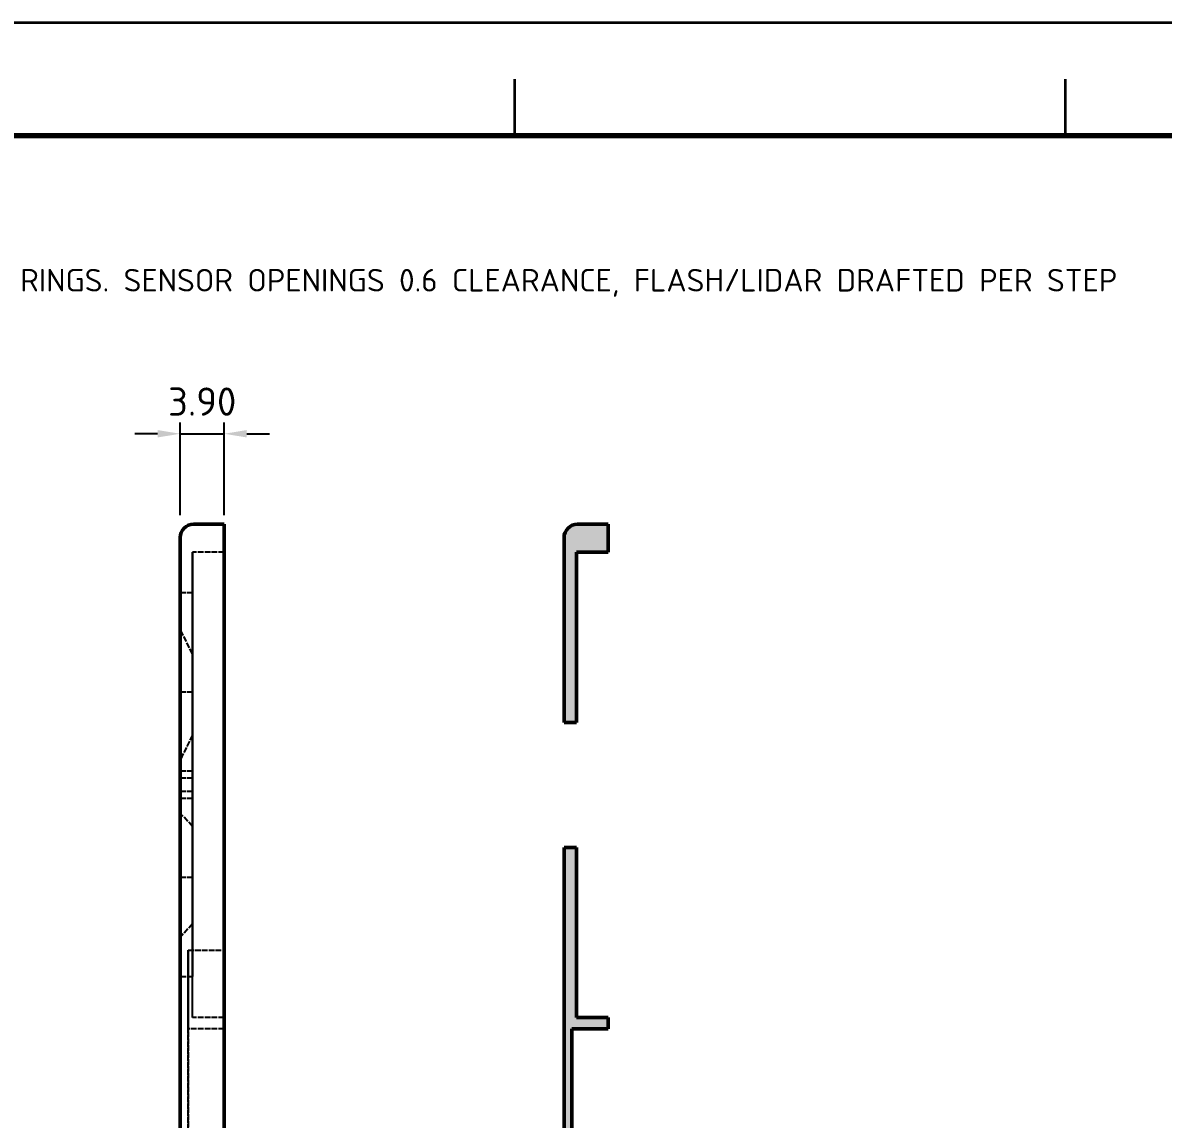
# Model space of a CAD drawing. Header units: millimetres. Extents: x 0 to 420, y 0 to 297.
# Drawn here: x 122.7 to 223.7, y 199.9 to 297 of the extents above; entities that cross this region are included whole.
import ezdxf
from ezdxf.enums import TextEntityAlignment as Align

# ---------------------------------------------------------------- set-up
doc = ezdxf.new("R2010")
doc.units = ezdxf.units.MM
doc.header["$LTSCALE"] = 0.4
doc.linetypes.add('DASHED', pattern=[1.524, 1.27, -0.254])
for name, color, linetype, lineweight in [('BORDER', 7, 'CONTINUOUS', 70), ('DIM', 4, 'CONTINUOUS', 18), ('HATCH', 8, 'CONTINUOUS', 13), ('HIDDEN', 8, 'DASHED', 25), ('OUTLINE', 7, 'CONTINUOUS', 50), ('SECTION', 7, 'CONTINUOUS', 50), ('TEXT', 7, 'CONTINUOUS', 25), ('TITLE', 7, 'CONTINUOUS', 35)]:
    doc.layers.add(name, color=color, linetype=linetype, lineweight=lineweight)
doc.styles.add('KHENSU', font='isocpeur.ttf')
doc.dimstyles.new('KHENSU', dxfattribs={"dimtxt": 2.5, "dimasz": 2, "dimexe": 1, "dimexo": 0.8, "dimgap": 0.6, "dimtad": 1, "dimdsep": 46, "dimtxsty": 'KHENSU', "dimcen": -1.5, "dimclrd": 4, "dimclre": 4, "dimclrt": 7, "dimazin": 3, "dimtfac": 1, "dimtmove": 2, "dimatfit": 3})

msp = doc.modelspace()

# ---------------------------------------------------------------- hatches: boundary and pattern name
at = {"layer": 'HATCH'}
h = msp.add_hatch(color=8, dxfattribs=at)
h.dxf.hatch_style = 1
h.paths.add_polyline_path([(174.5, 250.1), (174.332, 250.1), (174.165, 250.1), (173.997, 250.1), (173.829, 250.1), (173.662, 250.1), (173.494, 250.1), (173.326, 250.1), (173.159, 250.1), (172.991, 250.1), (172.824, 250.1), (172.656, 250.1), (172.488, 250.1), (172.321, 250.1), (172.153, 250.1), (171.985, 250.1), (171.818, 250.1), (171.7, 250.05), (171.7, 249.882), (171.7, 249.715), (171.7, 249.547), (171.7, 249.379), (171.7, 249.212), (171.7, 249.044), (171.7, 248.876), (171.7, 248.709), (171.7, 248.541), (171.7, 248.374), (171.7, 248.206), (171.7, 248.038), (171.7, 247.871), (171.7, 247.703), (171.7, 247.535), (171.7, 247.368), (171.7, 247.2), (171.7, 247.032), (171.7, 246.865), (171.7, 246.697), (171.7, 246.529), (171.7, 246.362), (171.7, 246.194), (171.7, 246.026), (171.7, 245.859), (171.7, 245.691), (171.7, 245.524), (171.7, 245.356), (171.7, 245.188), (171.7, 245.021), (171.7, 244.853), (171.7, 244.685), (171.7, 244.518), (171.7, 244.35), (171.7, 244.182), (171.7, 244.015), (171.7, 243.847), (171.7, 243.679), (171.7, 243.512), (171.7, 243.344), (171.7, 243.176), (171.7, 243.009), (171.7, 242.841), (171.7, 242.674), (171.7, 242.506), (171.7, 242.338), (171.7, 242.171), (171.7, 242.003), (171.7, 241.835), (171.7, 241.668), (171.7, 241.5), (171.7, 241.332), (171.7, 241.165), (171.7, 240.997), (171.7, 240.829), (171.7, 240.662), (171.7, 240.494), (171.7, 240.326), (171.7, 240.159), (171.7, 239.991), (171.7, 239.824), (171.7, 239.656), (171.7, 239.488), (171.7, 239.321), (171.7, 239.153), (171.7, 238.985), (171.7, 238.818), (171.7, 238.65), (171.7, 238.482), (171.7, 238.315), (171.7, 238.147), (171.7, 237.979), (171.7, 237.812), (171.7, 237.644), (171.7, 237.476), (171.7, 237.309), (171.7, 237.141), (171.7, 236.974), (171.7, 236.806), (171.7, 236.638), (171.7, 236.471), (171.7, 236.303), (171.7, 236.135), (171.7, 235.968), (171.7, 235.8), (171.7, 235.632), (171.7, 235.465), (171.7, 235.297), (171.7, 235.129), (171.627, 235.035), (171.459, 235.035), (171.291, 235.035), (171.124, 235.035), (170.956, 235.035), (170.788, 235.035), (170.621, 235.035), (170.6, 235.182), (170.6, 235.35), (170.6, 235.517), (170.6, 235.685), (170.6, 235.853), (170.6, 236.02), (170.6, 236.188), (170.6, 236.356), (170.6, 236.523), (170.6, 236.691), (170.6, 236.858), (170.6, 237.026), (170.6, 237.194), (170.6, 237.361), (170.6, 237.529), (170.6, 237.697), (170.6, 237.864), (170.6, 238.032), (170.6, 238.2), (170.6, 238.367), (170.6, 238.535), (170.6, 238.703), (170.6, 238.87), (170.6, 239.038), (170.6, 239.206), (170.6, 239.373), (170.6, 239.541), (170.6, 239.708), (170.6, 239.876), (170.6, 240.044), (170.6, 240.211), (170.6, 240.379), (170.6, 240.547), (170.6, 240.714), (170.6, 240.882), (170.6, 241.05), (170.6, 241.217), (170.6, 241.385), (170.6, 241.553), (170.6, 241.72), (170.6, 241.888), (170.6, 242.056), (170.6, 242.223), (170.6, 242.391), (170.6, 242.558), (170.6, 242.726), (170.6, 242.894), (170.6, 243.061), (170.6, 243.229), (170.6, 243.397), (170.6, 243.564), (170.6, 243.732), (170.6, 243.9), (170.6, 244.067), (170.6, 244.235), (170.6, 244.403), (170.6, 244.57), (170.6, 244.738), (170.6, 244.906), (170.6, 245.073), (170.6, 245.241), (170.6, 245.408), (170.6, 245.576), (170.6, 245.744), (170.6, 245.911), (170.6, 246.079), (170.6, 246.247), (170.6, 246.414), (170.6, 246.582), (170.6, 246.75), (170.6, 246.917), (170.6, 247.085), (170.6, 247.253), (170.6, 247.42), (170.6, 247.588), (170.6, 247.756), (170.6, 247.923), (170.6, 248.091), (170.6, 248.258), (170.6, 248.426), (170.6, 248.594), (170.6, 248.761), (170.6, 248.929), (170.6, 249.097), (170.6, 249.264), (170.6, 249.432), (170.6, 249.6), (170.6, 249.767), (170.6, 249.935), (170.6, 250.103), (170.6, 250.27), (170.6, 250.438), (170.6, 250.606), (170.6, 250.773), (170.6, 250.941), (170.6, 251.108), (170.6, 251.276), (170.601, 251.444), (170.619, 251.61), (170.659, 251.773), (170.722, 251.928), (170.806, 252.073), (170.91, 252.205), (171.031, 252.321), (171.166, 252.419), (171.314, 252.497), (171.472, 252.554), (171.636, 252.589), (171.803, 252.6), (171.971, 252.6), (172.138, 252.6), (172.306, 252.6), (172.474, 252.6), (172.641, 252.6), (172.809, 252.6), (172.976, 252.6), (173.144, 252.6), (173.312, 252.6), (173.479, 252.6), (173.647, 252.6), (173.815, 252.6), (173.982, 252.6), (174.15, 252.6), (174.318, 252.6), (174.485, 252.6), (174.5, 252.447), (174.5, 252.279), (174.5, 252.112), (174.5, 251.944), (174.5, 251.776), (174.5, 251.609), (174.5, 251.441), (174.5, 251.274), (174.5, 251.106), (174.5, 250.938), (174.5, 250.771), (174.5, 250.603), (174.5, 250.435), (174.5, 250.268), (174.5, 250.1)])
h = msp.add_hatch(color=8, dxfattribs=at)
h.dxf.hatch_style = 1
h.paths.add_polyline_path([(174.5, 207.9), (174.333, 207.9), (174.165, 207.9), (173.998, 207.9), (173.831, 207.9), (173.664, 207.9), (173.496, 207.9), (173.329, 207.9), (173.162, 207.9), (172.995, 207.9), (172.827, 207.9), (172.66, 207.9), (172.493, 207.9), (172.325, 207.9), (172.158, 207.9), (171.991, 207.9), (171.824, 207.9), (171.656, 207.9), (171.489, 207.9), (171.322, 207.9), (171.3, 207.755), (171.3, 207.587), (171.3, 207.42), (171.3, 207.253), (171.3, 207.086), (171.3, 206.918), (171.3, 206.751), (171.3, 206.584), (171.3, 206.416), (171.3, 206.249), (171.3, 206.082), (171.3, 205.915), (171.3, 205.747), (171.3, 205.58), (171.3, 205.413), (171.3, 205.246), (171.3, 205.078), (171.3, 204.911), (171.3, 204.744), (171.3, 204.576), (171.3, 204.409), (171.3, 204.242), (171.3, 204.075), (171.3, 203.907), (171.3, 203.74), (171.3, 203.573), (171.3, 203.406), (171.3, 203.238), (171.3, 203.071), (171.3, 202.904), (171.3, 202.737), (171.3, 202.569), (171.3, 202.402), (171.3, 202.235), (171.3, 202.067), (171.3, 201.9), (171.3, 201.733), (171.3, 201.566), (171.3, 201.398), (171.3, 201.231), (171.3, 201.064), (171.3, 200.897), (171.3, 200.729), (171.3, 200.562), (171.3, 200.395), (171.3, 200.227), (171.3, 200.06), (171.3, 199.893), (171.3, 199.726), (171.3, 199.558), (171.3, 199.391), (171.3, 199.224), (171.3, 199.057), (171.3, 198.889), (171.3, 198.722), (171.3, 198.555), (171.3, 198.388), (171.3, 198.22), (171.3, 198.053), (171.3, 197.886), (171.3, 197.718), (171.3, 197.551), (171.3, 197.384), (171.3, 197.217), (171.3, 197.049), (171.3, 196.882), (171.3, 196.715), (171.3, 196.548), (171.3, 196.38), (171.3, 196.213), (171.3, 196.046), (171.178, 196), (171.011, 196), (170.844, 196), (170.677, 196), (170.6, 196.091), (170.6, 196.258), (170.6, 196.425), (170.6, 196.592), (170.6, 196.76), (170.6, 196.927), (170.6, 197.094), (170.6, 197.262), (170.6, 197.429), (170.6, 197.596), (170.6, 197.763), (170.6, 197.931), (170.6, 198.098), (170.6, 198.265), (170.6, 198.432), (170.6, 198.6), (170.6, 198.767), (170.6, 198.934), (170.6, 199.101), (170.6, 199.269), (170.6, 199.436), (170.6, 199.603), (170.6, 199.771), (170.6, 199.938), (170.6, 200.105), (170.6, 200.272), (170.6, 200.44), (170.6, 200.607), (170.6, 200.774), (170.6, 200.941), (170.6, 201.109), (170.6, 201.276), (170.6, 201.443), (170.6, 201.611), (170.6, 201.778), (170.6, 201.945), (170.6, 202.112), (170.6, 202.28), (170.6, 202.447), (170.6, 202.614), (170.6, 202.781), (170.6, 202.949), (170.6, 203.116), (170.6, 203.283), (170.6, 203.45), (170.6, 203.618), (170.6, 203.785), (170.6, 203.952), (170.6, 204.12), (170.6, 204.287), (170.6, 204.454), (170.6, 204.621), (170.6, 204.789), (170.6, 204.956), (170.6, 205.123), (170.6, 205.29), (170.6, 205.458), (170.6, 205.625), (170.6, 205.792), (170.6, 205.96), (170.6, 206.127), (170.6, 206.294), (170.6, 206.461), (170.6, 206.629), (170.6, 206.796), (170.6, 206.963), (170.6, 207.13), (170.6, 207.298), (170.6, 207.465), (170.6, 207.632), (170.6, 207.8), (170.6, 207.967), (170.6, 208.134), (170.6, 208.301), (170.6, 208.469), (170.6, 208.636), (170.6, 208.803), (170.6, 208.97), (170.6, 209.138), (170.6, 209.305), (170.6, 209.472), (170.6, 209.639), (170.6, 209.807), (170.6, 209.974), (170.6, 210.141), (170.6, 210.309), (170.6, 210.476), (170.6, 210.643), (170.6, 210.81), (170.6, 210.978), (170.6, 211.145), (170.6, 211.312), (170.6, 211.479), (170.6, 211.647), (170.6, 211.814), (170.6, 211.981), (170.6, 212.149), (170.6, 212.316), (170.6, 212.483), (170.6, 212.65), (170.6, 212.818), (170.6, 212.985), (170.6, 213.152), (170.6, 213.319), (170.6, 213.487), (170.6, 213.654), (170.6, 213.821), (170.6, 213.988), (170.6, 214.156), (170.6, 214.323), (170.6, 214.49), (170.6, 214.658), (170.6, 214.825), (170.6, 214.992), (170.6, 215.159), (170.6, 215.327), (170.6, 215.494), (170.6, 215.661), (170.6, 215.828), (170.6, 215.996), (170.6, 216.163), (170.6, 216.33), (170.6, 216.498), (170.6, 216.665), (170.6, 216.832), (170.6, 216.999), (170.6, 217.167), (170.6, 217.334), (170.6, 217.501), (170.6, 217.668), (170.6, 217.836), (170.6, 218.003), (170.6, 218.17), (170.6, 218.337), (170.6, 218.505), (170.6, 218.672), (170.6, 218.839), (170.6, 219.007), (170.6, 219.174), (170.6, 219.341), (170.6, 219.508), (170.6, 219.676), (170.6, 219.843), (170.6, 220.01), (170.6, 220.177), (170.6, 220.345), (170.6, 220.512), (170.6, 220.679), (170.6, 220.847), (170.6, 221.014), (170.6, 221.181), (170.6, 221.348), (170.6, 221.516), (170.6, 221.683), (170.6, 221.85), (170.6, 222.017), (170.6, 222.185), (170.6, 222.352), (170.6, 222.519), (170.6, 222.687), (170.6, 222.854), (170.6, 223.021), (170.6, 223.188), (170.6, 223.356), (170.6, 223.523), (170.6, 223.69), (170.6, 223.857), (170.66, 223.965), (170.827, 223.965), (170.994, 223.965), (171.162, 223.965), (171.329, 223.965), (171.496, 223.965), (171.663, 223.965), (171.7, 223.834), (171.7, 223.667), (171.7, 223.5), (171.7, 223.332), (171.7, 223.165), (171.7, 222.998), (171.7, 222.831), (171.7, 222.663), (171.7, 222.496), (171.7, 222.329), (171.7, 222.162), (171.7, 221.994), (171.7, 221.827), (171.7, 221.66), (171.7, 221.492), (171.7, 221.325), (171.7, 221.158), (171.7, 220.991), (171.7, 220.823), (171.7, 220.656), (171.7, 220.489), (171.7, 220.322), (171.7, 220.154), (171.7, 219.987), (171.7, 219.82), (171.7, 219.652), (171.7, 219.485), (171.7, 219.318), (171.7, 219.151), (171.7, 218.983), (171.7, 218.816), (171.7, 218.649), (171.7, 218.482), (171.7, 218.314), (171.7, 218.147), (171.7, 217.98), (171.7, 217.812), (171.7, 217.645), (171.7, 217.478), (171.7, 217.311), (171.7, 217.143), (171.7, 216.976), (171.7, 216.809), (171.7, 216.642), (171.7, 216.474), (171.7, 216.307), (171.7, 216.14), (171.7, 215.973), (171.7, 215.805), (171.7, 215.638), (171.7, 215.471), (171.7, 215.303), (171.7, 215.136), (171.7, 214.969), (171.7, 214.802), (171.7, 214.634), (171.7, 214.467), (171.7, 214.3), (171.7, 214.133), (171.7, 213.965), (171.7, 213.798), (171.7, 213.631), (171.7, 213.463), (171.7, 213.296), (171.7, 213.129), (171.7, 212.962), (171.7, 212.794), (171.7, 212.627), (171.7, 212.46), (171.7, 212.293), (171.7, 212.125), (171.7, 211.958), (171.7, 211.791), (171.7, 211.624), (171.7, 211.456), (171.7, 211.289), (171.7, 211.122), (171.7, 210.954), (171.7, 210.787), (171.7, 210.62), (171.7, 210.453), (171.7, 210.285), (171.7, 210.118), (171.7, 209.951), (171.7, 209.784), (171.7, 209.616), (171.7, 209.449), (171.7, 209.282), (171.7, 209.114), (171.7, 208.947), (171.82, 208.9), (171.987, 208.9), (172.155, 208.9), (172.322, 208.9), (172.489, 208.9), (172.656, 208.9), (172.824, 208.9), (172.991, 208.9), (173.158, 208.9), (173.325, 208.9), (173.493, 208.9), (173.66, 208.9), (173.827, 208.9), (173.995, 208.9), (174.162, 208.9), (174.329, 208.9), (174.496, 208.9), (174.5, 208.736), (174.5, 208.569), (174.5, 208.402), (174.5, 208.235), (174.5, 208.067), (174.5, 207.9)])

# ---------------------------------------------------------------- linework, layer by layer
at = {"layer": 'BORDER'}
msp.add_lwpolyline([(20, 10), (410, 10), (410, 287), (20, 287)], close=True, dxfattribs=at)
at = {"layer": 'HIDDEN'}
for p, q in [((140.5, 252.6), (137.8, 252.6)), ((140.5, 250.1), (137.7, 250.1)), ((140.5, 250.1), (137.7, 250.1)), ((137.7, 246.5), (136.6, 246.5)), ((137.7, 241.098), (136.6, 243.278)), ((136.6, 243), (136.6, 113)), ((140.5, 243), (140.5, 113)), ((137.7, 217.5), (137.7, 241.5)), ((137.7, 241.5), (137.7, 217.5)), ((140.5, 241.5), (140.5, 217.5)), ((140.5, 217.5), (140.5, 241.5)), ((137.7, 237.7), (136.6, 237.7)), ((137.7, 233.902), (136.6, 231.722)), ((137.7, 230.7), (136.6, 230.7)), ((137.7, 230.1), (136.6, 230.1)), ((137.7, 228.9), (136.6, 228.9)), ((137.7, 228.3), (136.6, 228.3)), ((137.7, 225.809), (136.6, 227.007)), ((137.7, 221.3), (136.6, 221.3)), ((137.7, 217.191), (136.6, 215.993)), ((137.3, 214.862), (140.5, 214.862)), ((137.3, 214.862), (140.5, 214.862)), ((137.3, 214.362), (137.3, 113)), ((137.3, 113), (137.3, 214.362)), ((140.5, 214.362), (140.5, 113)), ((140.5, 113), (140.5, 214.362)), ((137.7, 212.5), (136.6, 212.5)), ((140.5, 208.9), (137.7, 208.9)), ((140.5, 208.9), (137.7, 208.9)), ((140.5, 207.9), (137.3, 207.9)), ((140.5, 207.9), (137.3, 207.9))]:
    msp.add_line(p, q, dxfattribs=at)
for points in [[(140.5, 252.6), (140.5, 252.29), (140.5, 251.981), (140.5, 251.671), (140.5, 251.361), (140.5, 251.052), (140.5, 250.742), (140.5, 250.432), (140.5, 250.123), (140.5, 249.813), (140.5, 249.503), (140.5, 249.194), (140.5, 248.884), (140.5, 248.574), (140.5, 248.265), (140.5, 247.955), (140.5, 247.645), (140.5, 247.335), (140.5, 247.026), (140.5, 246.716), (140.5, 246.406), (140.5, 246.097), (140.5, 245.787), (140.5, 245.477), (140.5, 245.168), (140.5, 244.858), (140.5, 244.548), (140.5, 244.239), (140.5, 243.929), (140.5, 243.619), (140.5, 243.31), (140.5, 243)], [(137.7, 241.5), (137.7, 241.777), (137.7, 242.055), (137.7, 242.332), (137.7, 242.61), (137.7, 242.887), (137.7, 243.165), (137.7, 243.442), (137.7, 243.719), (137.7, 243.997), (137.7, 244.274), (137.7, 244.552), (137.7, 244.829), (137.7, 245.106), (137.7, 245.384), (137.7, 245.661), (137.7, 245.939), (137.7, 246.216), (137.7, 246.494), (137.7, 246.771), (137.7, 247.048), (137.7, 247.326), (137.7, 247.603), (137.7, 247.881), (137.7, 248.158), (137.7, 248.435), (137.7, 248.713), (137.7, 248.99), (137.7, 249.268), (137.7, 249.545), (137.7, 249.823), (137.7, 250.1)], [(137.7, 250.1), (137.7, 249.823), (137.7, 249.545), (137.7, 249.268), (137.7, 248.99), (137.7, 248.713), (137.7, 248.435), (137.7, 248.158), (137.7, 247.881), (137.7, 247.603), (137.7, 247.326), (137.7, 247.048), (137.7, 246.771), (137.7, 246.494), (137.7, 246.216), (137.7, 245.939), (137.7, 245.661), (137.7, 245.384), (137.7, 245.106), (137.7, 244.829), (137.7, 244.552), (137.7, 244.274), (137.7, 243.997), (137.7, 243.719), (137.7, 243.442), (137.7, 243.165), (137.7, 242.887), (137.7, 242.61), (137.7, 242.332), (137.7, 242.055), (137.7, 241.777), (137.7, 241.5)], [(140.5, 250.1), (140.5, 249.823), (140.5, 249.545), (140.5, 249.268), (140.5, 248.99), (140.5, 248.713), (140.5, 248.435), (140.5, 248.158), (140.5, 247.881), (140.5, 247.603), (140.5, 247.326), (140.5, 247.048), (140.5, 246.771), (140.5, 246.494), (140.5, 246.216), (140.5, 245.939), (140.5, 245.661), (140.5, 245.384), (140.5, 245.106), (140.5, 244.829), (140.5, 244.552), (140.5, 244.274), (140.5, 243.997), (140.5, 243.719), (140.5, 243.442), (140.5, 243.165), (140.5, 242.887), (140.5, 242.61), (140.5, 242.332), (140.5, 242.055), (140.5, 241.777), (140.5, 241.5)], [(140.5, 241.5), (140.5, 241.777), (140.5, 242.055), (140.5, 242.332), (140.5, 242.61), (140.5, 242.887), (140.5, 243.165), (140.5, 243.442), (140.5, 243.719), (140.5, 243.997), (140.5, 244.274), (140.5, 244.552), (140.5, 244.829), (140.5, 245.106), (140.5, 245.384), (140.5, 245.661), (140.5, 245.939), (140.5, 246.216), (140.5, 246.494), (140.5, 246.771), (140.5, 247.048), (140.5, 247.326), (140.5, 247.603), (140.5, 247.881), (140.5, 248.158), (140.5, 248.435), (140.5, 248.713), (140.5, 248.99), (140.5, 249.268), (140.5, 249.545), (140.5, 249.823), (140.5, 250.1)], [(136.6, 246.5), (136.6, 246.387), (136.6, 246.274), (136.6, 246.161), (136.6, 246.048), (136.6, 245.935), (136.6, 245.823), (136.6, 245.71), (136.6, 245.597), (136.6, 245.484), (136.6, 245.371), (136.6, 245.258), (136.6, 245.145), (136.6, 245.032), (136.6, 244.919), (136.6, 244.806), (136.6, 244.694), (136.6, 244.581), (136.6, 244.468), (136.6, 244.355), (136.6, 244.242), (136.6, 244.129), (136.6, 244.016), (136.6, 243.903), (136.6, 243.79), (136.6, 243.677), (136.6, 243.565), (136.6, 243.452), (136.6, 243.339), (136.6, 243.226), (136.6, 243.113), (136.6, 243)], [(136.6, 238.3), (136.6, 238.565), (136.6, 238.829), (136.6, 239.094), (136.6, 239.358), (136.6, 239.623), (136.6, 239.887), (136.6, 240.152), (136.6, 240.416), (136.6, 240.681), (136.6, 240.945), (136.6, 241.21), (136.6, 241.474), (136.6, 241.739), (136.6, 242.003), (136.6, 242.268), (136.6, 242.532), (136.6, 242.797), (136.6, 243.061), (136.6, 243.326), (136.6, 243.59), (136.6, 243.855), (136.6, 244.119), (136.6, 244.384), (136.6, 244.648), (136.6, 244.913), (136.6, 245.177), (136.6, 245.442), (136.6, 245.706), (136.6, 245.971), (136.6, 246.235), (136.6, 246.5)], [(136.6, 246.5), (136.6, 245.971), (136.6, 245.442), (136.6, 244.913), (136.6, 244.384), (136.6, 243.855), (136.6, 243.326), (136.6, 242.797), (136.6, 242.268), (136.6, 241.739), (136.6, 241.21), (136.6, 240.681), (136.6, 240.152), (136.6, 239.623), (136.6, 239.094), (136.6, 238.565), (136.6, 238.035), (136.6, 237.506), (136.6, 236.977), (136.6, 236.448), (136.6, 235.919), (136.6, 235.39), (136.6, 234.861), (136.6, 234.332), (136.6, 233.803), (136.6, 233.274), (136.6, 232.745), (136.6, 232.216), (136.6, 231.687), (136.6, 231.158), (136.6, 230.629), (136.6, 230.1)], [(137.7, 238.3), (137.7, 238.565), (137.7, 238.829), (137.7, 239.094), (137.7, 239.358), (137.7, 239.623), (137.7, 239.887), (137.7, 240.152), (137.7, 240.416), (137.7, 240.681), (137.7, 240.945), (137.7, 241.21), (137.7, 241.474), (137.7, 241.739), (137.7, 242.003), (137.7, 242.268), (137.7, 242.532), (137.7, 242.797), (137.7, 243.061), (137.7, 243.326), (137.7, 243.59), (137.7, 243.855), (137.7, 244.119), (137.7, 244.384), (137.7, 244.648), (137.7, 244.913), (137.7, 245.177), (137.7, 245.442), (137.7, 245.706), (137.7, 245.971), (137.7, 246.235), (137.7, 246.5)], [(137.7, 246.5), (137.7, 245.971), (137.7, 245.442), (137.7, 244.913), (137.7, 244.384), (137.7, 243.855), (137.7, 243.326), (137.7, 242.797), (137.7, 242.268), (137.7, 241.739), (137.7, 241.21), (137.7, 240.681), (137.7, 240.152), (137.7, 239.623), (137.7, 239.094), (137.7, 238.565), (137.7, 238.035), (137.7, 237.506), (137.7, 236.977), (137.7, 236.448), (137.7, 235.919), (137.7, 235.39), (137.7, 234.861), (137.7, 234.332), (137.7, 233.803), (137.7, 233.274), (137.7, 232.745), (137.7, 232.216), (137.7, 231.687), (137.7, 231.158), (137.7, 230.629), (137.7, 230.1)], [(136.6, 237.5), (136.6, 237.686), (136.6, 237.873), (136.6, 238.059), (136.6, 238.246), (136.6, 238.432), (136.6, 238.618), (136.6, 238.805), (136.6, 238.991), (136.6, 239.178), (136.6, 239.364), (136.6, 239.55), (136.6, 239.737), (136.6, 239.923), (136.6, 240.11), (136.6, 240.296), (136.6, 240.482), (136.6, 240.669), (136.6, 240.855), (136.6, 241.042), (136.6, 241.228), (136.6, 241.414), (136.6, 241.601), (136.6, 241.787), (136.6, 241.974), (136.6, 242.16), (136.6, 242.346), (136.6, 242.533), (136.6, 242.719), (136.6, 242.906), (136.6, 243.092), (136.6, 243.278)], [(136.6, 243.278), (136.6, 242.906), (136.6, 242.533), (136.6, 242.16), (136.6, 241.787), (136.6, 241.414), (136.6, 241.042), (136.6, 240.669), (136.6, 240.296), (136.6, 239.923), (136.6, 239.55), (136.6, 239.178), (136.6, 238.805), (136.6, 238.432), (136.6, 238.059), (136.6, 237.686), (136.6, 237.314), (136.6, 236.941), (136.6, 236.568), (136.6, 236.195), (136.6, 235.822), (136.6, 235.45), (136.6, 235.077), (136.6, 234.704), (136.6, 234.331), (136.6, 233.958), (136.6, 233.586), (136.6, 233.213), (136.6, 232.84), (136.6, 232.467), (136.6, 232.094), (136.6, 231.722)], [(137.7, 237.5), (137.7, 237.616), (137.7, 237.732), (137.7, 237.848), (137.7, 237.964), (137.7, 238.08), (137.7, 238.196), (137.7, 238.312), (137.7, 238.429), (137.7, 238.545), (137.7, 238.661), (137.7, 238.777), (137.7, 238.893), (137.7, 239.009), (137.7, 239.125), (137.7, 239.241), (137.7, 239.357), (137.7, 239.473), (137.7, 239.589), (137.7, 239.705), (137.7, 239.821), (137.7, 239.937), (137.7, 240.054), (137.7, 240.17), (137.7, 240.286), (137.7, 240.402), (137.7, 240.518), (137.7, 240.634), (137.7, 240.75), (137.7, 240.866), (137.7, 240.982), (137.7, 241.098)], [(137.7, 241.098), (137.7, 240.866), (137.7, 240.634), (137.7, 240.402), (137.7, 240.17), (137.7, 239.937), (137.7, 239.705), (137.7, 239.473), (137.7, 239.241), (137.7, 239.009), (137.7, 238.777), (137.7, 238.545), (137.7, 238.312), (137.7, 238.08), (137.7, 237.848), (137.7, 237.616), (137.7, 237.384), (137.7, 237.152), (137.7, 236.92), (137.7, 236.688), (137.7, 236.455), (137.7, 236.223), (137.7, 235.991), (137.7, 235.759), (137.7, 235.527), (137.7, 235.295), (137.7, 235.063), (137.7, 234.83), (137.7, 234.598), (137.7, 234.366), (137.7, 234.134), (137.7, 233.902)], [(136.6, 230.1), (136.6, 230.365), (136.6, 230.629), (136.6, 230.894), (136.6, 231.158), (136.6, 231.423), (136.6, 231.687), (136.6, 231.952), (136.6, 232.216), (136.6, 232.481), (136.6, 232.745), (136.6, 233.01), (136.6, 233.274), (136.6, 233.539), (136.6, 233.803), (136.6, 234.068), (136.6, 234.332), (136.6, 234.597), (136.6, 234.861), (136.6, 235.126), (136.6, 235.39), (136.6, 235.655), (136.6, 235.919), (136.6, 236.184), (136.6, 236.448), (136.6, 236.713), (136.6, 236.977), (136.6, 237.242), (136.6, 237.506), (136.6, 237.771), (136.6, 238.035), (136.6, 238.3)], [(136.6, 229.5), (136.6, 229.765), (136.6, 230.029), (136.6, 230.294), (136.6, 230.558), (136.6, 230.823), (136.6, 231.087), (136.6, 231.352), (136.6, 231.616), (136.6, 231.881), (136.6, 232.145), (136.6, 232.41), (136.6, 232.674), (136.6, 232.939), (136.6, 233.203), (136.6, 233.468), (136.6, 233.732), (136.6, 233.997), (136.6, 234.261), (136.6, 234.526), (136.6, 234.79), (136.6, 235.055), (136.6, 235.319), (136.6, 235.584), (136.6, 235.848), (136.6, 236.113), (136.6, 236.377), (136.6, 236.642), (136.6, 236.906), (136.6, 237.171), (136.6, 237.435), (136.6, 237.7)], [(136.6, 237.7), (136.6, 237.171), (136.6, 236.642), (136.6, 236.113), (136.6, 235.584), (136.6, 235.055), (136.6, 234.526), (136.6, 233.997), (136.6, 233.468), (136.6, 232.939), (136.6, 232.41), (136.6, 231.881), (136.6, 231.352), (136.6, 230.823), (136.6, 230.294), (136.6, 229.765), (136.6, 229.235), (136.6, 228.706), (136.6, 228.177), (136.6, 227.648), (136.6, 227.119), (136.6, 226.59), (136.6, 226.061), (136.6, 225.532), (136.6, 225.003), (136.6, 224.474), (136.6, 223.945), (136.6, 223.416), (136.6, 222.887), (136.6, 222.358), (136.6, 221.829), (136.6, 221.3)], [(136.6, 231.722), (136.6, 231.908), (136.6, 232.094), (136.6, 232.281), (136.6, 232.467), (136.6, 232.654), (136.6, 232.84), (136.6, 233.026), (136.6, 233.213), (136.6, 233.399), (136.6, 233.586), (136.6, 233.772), (136.6, 233.958), (136.6, 234.145), (136.6, 234.331), (136.6, 234.518), (136.6, 234.704), (136.6, 234.89), (136.6, 235.077), (136.6, 235.263), (136.6, 235.45), (136.6, 235.636), (136.6, 235.822), (136.6, 236.009), (136.6, 236.195), (136.6, 236.382), (136.6, 236.568), (136.6, 236.754), (136.6, 236.941), (136.6, 237.127), (136.6, 237.314), (136.6, 237.5)], [(137.7, 230.1), (137.7, 230.365), (137.7, 230.629), (137.7, 230.894), (137.7, 231.158), (137.7, 231.423), (137.7, 231.687), (137.7, 231.952), (137.7, 232.216), (137.7, 232.481), (137.7, 232.745), (137.7, 233.01), (137.7, 233.274), (137.7, 233.539), (137.7, 233.803), (137.7, 234.068), (137.7, 234.332), (137.7, 234.597), (137.7, 234.861), (137.7, 235.126), (137.7, 235.39), (137.7, 235.655), (137.7, 235.919), (137.7, 236.184), (137.7, 236.448), (137.7, 236.713), (137.7, 236.977), (137.7, 237.242), (137.7, 237.506), (137.7, 237.771), (137.7, 238.035), (137.7, 238.3)], [(137.7, 229.5), (137.7, 229.765), (137.7, 230.029), (137.7, 230.294), (137.7, 230.558), (137.7, 230.823), (137.7, 231.087), (137.7, 231.352), (137.7, 231.616), (137.7, 231.881), (137.7, 232.145), (137.7, 232.41), (137.7, 232.674), (137.7, 232.939), (137.7, 233.203), (137.7, 233.468), (137.7, 233.732), (137.7, 233.997), (137.7, 234.261), (137.7, 234.526), (137.7, 234.79), (137.7, 235.055), (137.7, 235.319), (137.7, 235.584), (137.7, 235.848), (137.7, 236.113), (137.7, 236.377), (137.7, 236.642), (137.7, 236.906), (137.7, 237.171), (137.7, 237.435), (137.7, 237.7)], [(137.7, 237.7), (137.7, 237.171), (137.7, 236.642), (137.7, 236.113), (137.7, 235.584), (137.7, 235.055), (137.7, 234.526), (137.7, 233.997), (137.7, 233.468), (137.7, 232.939), (137.7, 232.41), (137.7, 231.881), (137.7, 231.352), (137.7, 230.823), (137.7, 230.294), (137.7, 229.765), (137.7, 229.235), (137.7, 228.706), (137.7, 228.177), (137.7, 227.648), (137.7, 227.119), (137.7, 226.59), (137.7, 226.061), (137.7, 225.532), (137.7, 225.003), (137.7, 224.474), (137.7, 223.945), (137.7, 223.416), (137.7, 222.887), (137.7, 222.358), (137.7, 221.829), (137.7, 221.3)], [(137.7, 233.902), (137.7, 234.018), (137.7, 234.134), (137.7, 234.25), (137.7, 234.366), (137.7, 234.482), (137.7, 234.598), (137.7, 234.714), (137.7, 234.83), (137.7, 234.946), (137.7, 235.063), (137.7, 235.179), (137.7, 235.295), (137.7, 235.411), (137.7, 235.527), (137.7, 235.643), (137.7, 235.759), (137.7, 235.875), (137.7, 235.991), (137.7, 236.107), (137.7, 236.223), (137.7, 236.339), (137.7, 236.455), (137.7, 236.571), (137.7, 236.688), (137.7, 236.804), (137.7, 236.92), (137.7, 237.036), (137.7, 237.152), (137.7, 237.268), (137.7, 237.384), (137.7, 237.5)], [(136.6, 229.5), (136.6, 229.539), (136.6, 229.577), (136.6, 229.616), (136.6, 229.655), (136.6, 229.694), (136.6, 229.732), (136.6, 229.771), (136.6, 229.81), (136.6, 229.848), (136.6, 229.887), (136.6, 229.926), (136.6, 229.965), (136.6, 230.003), (136.6, 230.042), (136.6, 230.081), (136.6, 230.119), (136.6, 230.158), (136.6, 230.197), (136.6, 230.235), (136.6, 230.274), (136.6, 230.313), (136.6, 230.352), (136.6, 230.39), (136.6, 230.429), (136.6, 230.468), (136.6, 230.506), (136.6, 230.545), (136.6, 230.584), (136.6, 230.623), (136.6, 230.661), (136.6, 230.7)], [(136.6, 230.7), (136.6, 230.623), (136.6, 230.545), (136.6, 230.468), (136.6, 230.39), (136.6, 230.313), (136.6, 230.235), (136.6, 230.158), (136.6, 230.081), (136.6, 230.003), (136.6, 229.926), (136.6, 229.848), (136.6, 229.771), (136.6, 229.694), (136.6, 229.616), (136.6, 229.539), (136.6, 229.461), (136.6, 229.384), (136.6, 229.306), (136.6, 229.229), (136.6, 229.152), (136.6, 229.074), (136.6, 228.997), (136.6, 228.919), (136.6, 228.842), (136.6, 228.765), (136.6, 228.687), (136.6, 228.61), (136.6, 228.532), (136.6, 228.455), (136.6, 228.377), (136.6, 228.3)], [(137.7, 229.5), (137.7, 229.539), (137.7, 229.577), (137.7, 229.616), (137.7, 229.655), (137.7, 229.694), (137.7, 229.732), (137.7, 229.771), (137.7, 229.81), (137.7, 229.848), (137.7, 229.887), (137.7, 229.926), (137.7, 229.965), (137.7, 230.003), (137.7, 230.042), (137.7, 230.081), (137.7, 230.119), (137.7, 230.158), (137.7, 230.197), (137.7, 230.235), (137.7, 230.274), (137.7, 230.313), (137.7, 230.352), (137.7, 230.39), (137.7, 230.429), (137.7, 230.468), (137.7, 230.506), (137.7, 230.545), (137.7, 230.584), (137.7, 230.623), (137.7, 230.661), (137.7, 230.7)], [(137.7, 230.7), (137.7, 230.623), (137.7, 230.545), (137.7, 230.468), (137.7, 230.39), (137.7, 230.313), (137.7, 230.235), (137.7, 230.158), (137.7, 230.081), (137.7, 230.003), (137.7, 229.926), (137.7, 229.848), (137.7, 229.771), (137.7, 229.694), (137.7, 229.616), (137.7, 229.539), (137.7, 229.461), (137.7, 229.384), (137.7, 229.306), (137.7, 229.229), (137.7, 229.152), (137.7, 229.074), (137.7, 228.997), (137.7, 228.919), (137.7, 228.842), (137.7, 228.765), (137.7, 228.687), (137.7, 228.61), (137.7, 228.532), (137.7, 228.455), (137.7, 228.377), (137.7, 228.3)], [(136.6, 221.3), (136.6, 221.565), (136.6, 221.829), (136.6, 222.094), (136.6, 222.358), (136.6, 222.623), (136.6, 222.887), (136.6, 223.152), (136.6, 223.416), (136.6, 223.681), (136.6, 223.945), (136.6, 224.21), (136.6, 224.474), (136.6, 224.739), (136.6, 225.003), (136.6, 225.268), (136.6, 225.532), (136.6, 225.797), (136.6, 226.061), (136.6, 226.326), (136.6, 226.59), (136.6, 226.855), (136.6, 227.119), (136.6, 227.384), (136.6, 227.648), (136.6, 227.913), (136.6, 228.177), (136.6, 228.442), (136.6, 228.706), (136.6, 228.971), (136.6, 229.235), (136.6, 229.5)], [(136.6, 228.3), (136.6, 228.339), (136.6, 228.377), (136.6, 228.416), (136.6, 228.455), (136.6, 228.494), (136.6, 228.532), (136.6, 228.571), (136.6, 228.61), (136.6, 228.648), (136.6, 228.687), (136.6, 228.726), (136.6, 228.765), (136.6, 228.803), (136.6, 228.842), (136.6, 228.881), (136.6, 228.919), (136.6, 228.958), (136.6, 228.997), (136.6, 229.035), (136.6, 229.074), (136.6, 229.113), (136.6, 229.152), (136.6, 229.19), (136.6, 229.229), (136.6, 229.268), (136.6, 229.306), (136.6, 229.345), (136.6, 229.384), (136.6, 229.423), (136.6, 229.461), (136.6, 229.5)], [(137.7, 221.3), (137.7, 221.565), (137.7, 221.829), (137.7, 222.094), (137.7, 222.358), (137.7, 222.623), (137.7, 222.887), (137.7, 223.152), (137.7, 223.416), (137.7, 223.681), (137.7, 223.945), (137.7, 224.21), (137.7, 224.474), (137.7, 224.739), (137.7, 225.003), (137.7, 225.268), (137.7, 225.532), (137.7, 225.797), (137.7, 226.061), (137.7, 226.326), (137.7, 226.59), (137.7, 226.855), (137.7, 227.119), (137.7, 227.384), (137.7, 227.648), (137.7, 227.913), (137.7, 228.177), (137.7, 228.442), (137.7, 228.706), (137.7, 228.971), (137.7, 229.235), (137.7, 229.5)], [(137.7, 228.3), (137.7, 228.339), (137.7, 228.377), (137.7, 228.416), (137.7, 228.455), (137.7, 228.494), (137.7, 228.532), (137.7, 228.571), (137.7, 228.61), (137.7, 228.648), (137.7, 228.687), (137.7, 228.726), (137.7, 228.765), (137.7, 228.803), (137.7, 228.842), (137.7, 228.881), (137.7, 228.919), (137.7, 228.958), (137.7, 228.997), (137.7, 229.035), (137.7, 229.074), (137.7, 229.113), (137.7, 229.152), (137.7, 229.19), (137.7, 229.229), (137.7, 229.268), (137.7, 229.306), (137.7, 229.345), (137.7, 229.384), (137.7, 229.423), (137.7, 229.461), (137.7, 229.5)], [(136.6, 220.7), (136.6, 220.965), (136.6, 221.229), (136.6, 221.494), (136.6, 221.758), (136.6, 222.023), (136.6, 222.287), (136.6, 222.552), (136.6, 222.816), (136.6, 223.081), (136.6, 223.345), (136.6, 223.61), (136.6, 223.874), (136.6, 224.139), (136.6, 224.403), (136.6, 224.668), (136.6, 224.932), (136.6, 225.197), (136.6, 225.461), (136.6, 225.726), (136.6, 225.99), (136.6, 226.255), (136.6, 226.519), (136.6, 226.784), (136.6, 227.048), (136.6, 227.313), (136.6, 227.577), (136.6, 227.842), (136.6, 228.106), (136.6, 228.371), (136.6, 228.635), (136.6, 228.9)], [(136.6, 228.9), (136.6, 228.371), (136.6, 227.842), (136.6, 227.313), (136.6, 226.784), (136.6, 226.255), (136.6, 225.726), (136.6, 225.197), (136.6, 224.668), (136.6, 224.139), (136.6, 223.61), (136.6, 223.081), (136.6, 222.552), (136.6, 222.023), (136.6, 221.494), (136.6, 220.965), (136.6, 220.435), (136.6, 219.906), (136.6, 219.377), (136.6, 218.848), (136.6, 218.319), (136.6, 217.79), (136.6, 217.261), (136.6, 216.732), (136.6, 216.203), (136.6, 215.674), (136.6, 215.145), (136.6, 214.616), (136.6, 214.087), (136.6, 213.558), (136.6, 213.029), (136.6, 212.5)], [(137.7, 220.7), (137.7, 220.965), (137.7, 221.229), (137.7, 221.494), (137.7, 221.758), (137.7, 222.023), (137.7, 222.287), (137.7, 222.552), (137.7, 222.816), (137.7, 223.081), (137.7, 223.345), (137.7, 223.61), (137.7, 223.874), (137.7, 224.139), (137.7, 224.403), (137.7, 224.668), (137.7, 224.932), (137.7, 225.197), (137.7, 225.461), (137.7, 225.726), (137.7, 225.99), (137.7, 226.255), (137.7, 226.519), (137.7, 226.784), (137.7, 227.048), (137.7, 227.313), (137.7, 227.577), (137.7, 227.842), (137.7, 228.106), (137.7, 228.371), (137.7, 228.635), (137.7, 228.9)], [(137.7, 228.9), (137.7, 228.371), (137.7, 227.842), (137.7, 227.313), (137.7, 226.784), (137.7, 226.255), (137.7, 225.726), (137.7, 225.197), (137.7, 224.668), (137.7, 224.139), (137.7, 223.61), (137.7, 223.081), (137.7, 222.552), (137.7, 222.023), (137.7, 221.494), (137.7, 220.965), (137.7, 220.435), (137.7, 219.906), (137.7, 219.377), (137.7, 218.848), (137.7, 218.319), (137.7, 217.79), (137.7, 217.261), (137.7, 216.732), (137.7, 216.203), (137.7, 215.674), (137.7, 215.145), (137.7, 214.616), (137.7, 214.087), (137.7, 213.558), (137.7, 213.029), (137.7, 212.5)], [(136.6, 221.5), (136.6, 221.678), (136.6, 221.855), (136.6, 222.033), (136.6, 222.211), (136.6, 222.388), (136.6, 222.566), (136.6, 222.743), (136.6, 222.921), (136.6, 223.099), (136.6, 223.276), (136.6, 223.454), (136.6, 223.632), (136.6, 223.809), (136.6, 223.987), (136.6, 224.165), (136.6, 224.342), (136.6, 224.52), (136.6, 224.698), (136.6, 224.875), (136.6, 225.053), (136.6, 225.23), (136.6, 225.408), (136.6, 225.586), (136.6, 225.763), (136.6, 225.941), (136.6, 226.119), (136.6, 226.296), (136.6, 226.474), (136.6, 226.652), (136.6, 226.829), (136.6, 227.007)], [(136.6, 227.007), (136.6, 226.652), (136.6, 226.296), (136.6, 225.941), (136.6, 225.586), (136.6, 225.23), (136.6, 224.875), (136.6, 224.52), (136.6, 224.165), (136.6, 223.809), (136.6, 223.454), (136.6, 223.099), (136.6, 222.743), (136.6, 222.388), (136.6, 222.033), (136.6, 221.678), (136.6, 221.322), (136.6, 220.967), (136.6, 220.612), (136.6, 220.257), (136.6, 219.901), (136.6, 219.546), (136.6, 219.191), (136.6, 218.835), (136.6, 218.48), (136.6, 218.125), (136.6, 217.77), (136.6, 217.414), (136.6, 217.059), (136.6, 216.704), (136.6, 216.348), (136.6, 215.993)], [(137.7, 221.5), (137.7, 221.639), (137.7, 221.778), (137.7, 221.917), (137.7, 222.056), (137.7, 222.195), (137.7, 222.334), (137.7, 222.473), (137.7, 222.612), (137.7, 222.751), (137.7, 222.89), (137.7, 223.029), (137.7, 223.168), (137.7, 223.307), (137.7, 223.446), (137.7, 223.585), (137.7, 223.724), (137.7, 223.863), (137.7, 224.002), (137.7, 224.141), (137.7, 224.28), (137.7, 224.419), (137.7, 224.558), (137.7, 224.697), (137.7, 224.836), (137.7, 224.975), (137.7, 225.114), (137.7, 225.253), (137.7, 225.392), (137.7, 225.531), (137.7, 225.67), (137.7, 225.809)], [(137.7, 225.809), (137.7, 225.531), (137.7, 225.253), (137.7, 224.975), (137.7, 224.697), (137.7, 224.419), (137.7, 224.141), (137.7, 223.863), (137.7, 223.585), (137.7, 223.307), (137.7, 223.029), (137.7, 222.751), (137.7, 222.473), (137.7, 222.195), (137.7, 221.917), (137.7, 221.639), (137.7, 221.361), (137.7, 221.083), (137.7, 220.805), (137.7, 220.527), (137.7, 220.249), (137.7, 219.971), (137.7, 219.693), (137.7, 219.415), (137.7, 219.137), (137.7, 218.859), (137.7, 218.581), (137.7, 218.303), (137.7, 218.025), (137.7, 217.747), (137.7, 217.469), (137.7, 217.191)], [(136.6, 215.993), (136.6, 216.171), (136.6, 216.348), (136.6, 216.526), (136.6, 216.704), (136.6, 216.881), (136.6, 217.059), (136.6, 217.237), (136.6, 217.414), (136.6, 217.592), (136.6, 217.77), (136.6, 217.947), (136.6, 218.125), (136.6, 218.302), (136.6, 218.48), (136.6, 218.658), (136.6, 218.835), (136.6, 219.013), (136.6, 219.191), (136.6, 219.368), (136.6, 219.546), (136.6, 219.724), (136.6, 219.901), (136.6, 220.079), (136.6, 220.257), (136.6, 220.434), (136.6, 220.612), (136.6, 220.789), (136.6, 220.967), (136.6, 221.145), (136.6, 221.322), (136.6, 221.5)], [(137.7, 217.191), (137.7, 217.33), (137.7, 217.469), (137.7, 217.608), (137.7, 217.747), (137.7, 217.886), (137.7, 218.025), (137.7, 218.164), (137.7, 218.303), (137.7, 218.442), (137.7, 218.581), (137.7, 218.72), (137.7, 218.859), (137.7, 218.998), (137.7, 219.137), (137.7, 219.276), (137.7, 219.415), (137.7, 219.554), (137.7, 219.693), (137.7, 219.832), (137.7, 219.971), (137.7, 220.11), (137.7, 220.249), (137.7, 220.388), (137.7, 220.527), (137.7, 220.666), (137.7, 220.805), (137.7, 220.944), (137.7, 221.083), (137.7, 221.222), (137.7, 221.361), (137.7, 221.5)], [(136.6, 212.5), (136.6, 212.765), (136.6, 213.029), (136.6, 213.294), (136.6, 213.558), (136.6, 213.823), (136.6, 214.087), (136.6, 214.352), (136.6, 214.616), (136.6, 214.881), (136.6, 215.145), (136.6, 215.41), (136.6, 215.674), (136.6, 215.939), (136.6, 216.203), (136.6, 216.468), (136.6, 216.732), (136.6, 216.997), (136.6, 217.261), (136.6, 217.526), (136.6, 217.79), (136.6, 218.055), (136.6, 218.319), (136.6, 218.584), (136.6, 218.848), (136.6, 219.113), (136.6, 219.377), (136.6, 219.642), (136.6, 219.906), (136.6, 220.171), (136.6, 220.435), (136.6, 220.7)], [(137.7, 212.5), (137.7, 212.765), (137.7, 213.029), (137.7, 213.294), (137.7, 213.558), (137.7, 213.823), (137.7, 214.087), (137.7, 214.352), (137.7, 214.616), (137.7, 214.881), (137.7, 215.145), (137.7, 215.41), (137.7, 215.674), (137.7, 215.939), (137.7, 216.203), (137.7, 216.468), (137.7, 216.732), (137.7, 216.997), (137.7, 217.261), (137.7, 217.526), (137.7, 217.79), (137.7, 218.055), (137.7, 218.319), (137.7, 218.584), (137.7, 218.848), (137.7, 219.113), (137.7, 219.377), (137.7, 219.642), (137.7, 219.906), (137.7, 220.171), (137.7, 220.435), (137.7, 220.7)], [(137.7, 208.9), (137.7, 209.177), (137.7, 209.455), (137.7, 209.732), (137.7, 210.01), (137.7, 210.287), (137.7, 210.565), (137.7, 210.842), (137.7, 211.119), (137.7, 211.397), (137.7, 211.674), (137.7, 211.952), (137.7, 212.229), (137.7, 212.506), (137.7, 212.784), (137.7, 213.061), (137.7, 213.339), (137.7, 213.616), (137.7, 213.894), (137.7, 214.171), (137.7, 214.448), (137.7, 214.726), (137.7, 215.003), (137.7, 215.281), (137.7, 215.558), (137.7, 215.835), (137.7, 216.113), (137.7, 216.39), (137.7, 216.668), (137.7, 216.945), (137.7, 217.223), (137.7, 217.5)], [(137.7, 208.9), (137.7, 209.177), (137.7, 209.455), (137.7, 209.732), (137.7, 210.01), (137.7, 210.287), (137.7, 210.565), (137.7, 210.842), (137.7, 211.119), (137.7, 211.397), (137.7, 211.674), (137.7, 211.952), (137.7, 212.229), (137.7, 212.506), (137.7, 212.784), (137.7, 213.061), (137.7, 213.339), (137.7, 213.616), (137.7, 213.894), (137.7, 214.171), (137.7, 214.448), (137.7, 214.726), (137.7, 215.003), (137.7, 215.281), (137.7, 215.558), (137.7, 215.835), (137.7, 216.113), (137.7, 216.39), (137.7, 216.668), (137.7, 216.945), (137.7, 217.223), (137.7, 217.5)], [(140.5, 217.5), (140.5, 217.223), (140.5, 216.945), (140.5, 216.668), (140.5, 216.39), (140.5, 216.113), (140.5, 215.835), (140.5, 215.558), (140.5, 215.281), (140.5, 215.003), (140.5, 214.726), (140.5, 214.448), (140.5, 214.171), (140.5, 213.894), (140.5, 213.616), (140.5, 213.339), (140.5, 213.061), (140.5, 212.784), (140.5, 212.506), (140.5, 212.229), (140.5, 211.952), (140.5, 211.674), (140.5, 211.397), (140.5, 211.119), (140.5, 210.842), (140.5, 210.565), (140.5, 210.287), (140.5, 210.01), (140.5, 209.732), (140.5, 209.455), (140.5, 209.177), (140.5, 208.9)], [(140.5, 208.9), (140.5, 209.177), (140.5, 209.455), (140.5, 209.732), (140.5, 210.01), (140.5, 210.287), (140.5, 210.565), (140.5, 210.842), (140.5, 211.119), (140.5, 211.397), (140.5, 211.674), (140.5, 211.952), (140.5, 212.229), (140.5, 212.506), (140.5, 212.784), (140.5, 213.061), (140.5, 213.339), (140.5, 213.616), (140.5, 213.894), (140.5, 214.171), (140.5, 214.448), (140.5, 214.726), (140.5, 215.003), (140.5, 215.281), (140.5, 215.558), (140.5, 215.835), (140.5, 216.113), (140.5, 216.39), (140.5, 216.668), (140.5, 216.945), (140.5, 217.223), (140.5, 217.5)], [(137.3, 214.362), (137.3, 214.378), (137.3, 214.394), (137.3, 214.41), (137.3, 214.426), (137.3, 214.442), (137.3, 214.458), (137.3, 214.474), (137.3, 214.491), (137.3, 214.507), (137.3, 214.523), (137.3, 214.539), (137.3, 214.555), (137.3, 214.571), (137.3, 214.587), (137.3, 214.603), (137.3, 214.62), (137.3, 214.636), (137.3, 214.652), (137.3, 214.668), (137.3, 214.684), (137.3, 214.7), (137.3, 214.716), (137.3, 214.732), (137.3, 214.749), (137.3, 214.765), (137.3, 214.781), (137.3, 214.797), (137.3, 214.813), (137.3, 214.829), (137.3, 214.845), (137.3, 214.862)], [(137.3, 214.862), (137.3, 214.85), (137.3, 214.839), (137.3, 214.828), (137.3, 214.817), (137.3, 214.806), (137.3, 214.795), (137.3, 214.784), (137.3, 214.773), (137.3, 214.761), (137.3, 214.75), (137.3, 214.739), (137.3, 214.728), (137.3, 214.717), (137.3, 214.706), (137.3, 214.695), (137.3, 214.684), (137.3, 214.673), (137.3, 214.661), (137.3, 214.65), (137.3, 214.639), (137.3, 214.628), (137.3, 214.617), (137.3, 214.606), (137.3, 214.595), (137.3, 214.584), (137.3, 214.572), (137.3, 214.561), (137.3, 214.55), (137.3, 214.539), (137.3, 214.528), (137.3, 214.517)], [(137.3, 214.517), (137.3, 214.528), (137.3, 214.539), (137.3, 214.55), (137.3, 214.561), (137.3, 214.572), (137.3, 214.584), (137.3, 214.595), (137.3, 214.606), (137.3, 214.617), (137.3, 214.628), (137.3, 214.639), (137.3, 214.65), (137.3, 214.661), (137.3, 214.673), (137.3, 214.684), (137.3, 214.695), (137.3, 214.706), (137.3, 214.717), (137.3, 214.728), (137.3, 214.739), (137.3, 214.75), (137.3, 214.761), (137.3, 214.773), (137.3, 214.784), (137.3, 214.795), (137.3, 214.806), (137.3, 214.817), (137.3, 214.828), (137.3, 214.839), (137.3, 214.85), (137.3, 214.862)], [(137.3, 214.862), (137.3, 214.845), (137.3, 214.829), (137.3, 214.813), (137.3, 214.797), (137.3, 214.781), (137.3, 214.765), (137.3, 214.749), (137.3, 214.732), (137.3, 214.716), (137.3, 214.7), (137.3, 214.684), (137.3, 214.668), (137.3, 214.652), (137.3, 214.636), (137.3, 214.62), (137.3, 214.603), (137.3, 214.587), (137.3, 214.571), (137.3, 214.555), (137.3, 214.539), (137.3, 214.523), (137.3, 214.507), (137.3, 214.491), (137.3, 214.474), (137.3, 214.458), (137.3, 214.442), (137.3, 214.426), (137.3, 214.41), (137.3, 214.394), (137.3, 214.378), (137.3, 214.362)], [(137.3, 207.9), (137.3, 208.113), (137.3, 208.327), (137.3, 208.54), (137.3, 208.754), (137.3, 208.967), (137.3, 209.181), (137.3, 209.394), (137.3, 209.608), (137.3, 209.821), (137.3, 210.034), (137.3, 210.248), (137.3, 210.461), (137.3, 210.675), (137.3, 210.888), (137.3, 211.102), (137.3, 211.315), (137.3, 211.529), (137.3, 211.742), (137.3, 211.956), (137.3, 212.169), (137.3, 212.382), (137.3, 212.596), (137.3, 212.809), (137.3, 213.023), (137.3, 213.236), (137.3, 213.45), (137.3, 213.663), (137.3, 213.877), (137.3, 214.09), (137.3, 214.303), (137.3, 214.517)], [(137.3, 214.517), (137.3, 214.303), (137.3, 214.09), (137.3, 213.877), (137.3, 213.663), (137.3, 213.45), (137.3, 213.236), (137.3, 213.023), (137.3, 212.809), (137.3, 212.596), (137.3, 212.382), (137.3, 212.169), (137.3, 211.956), (137.3, 211.742), (137.3, 211.529), (137.3, 211.315), (137.3, 211.102), (137.3, 210.888), (137.3, 210.675), (137.3, 210.461), (137.3, 210.248), (137.3, 210.034), (137.3, 209.821), (137.3, 209.608), (137.3, 209.394), (137.3, 209.181), (137.3, 208.967), (137.3, 208.754), (137.3, 208.54), (137.3, 208.327), (137.3, 208.113), (137.3, 207.9)], [(140.5, 214.362), (140.5, 214.378), (140.5, 214.394), (140.5, 214.41), (140.5, 214.426), (140.5, 214.442), (140.5, 214.458), (140.5, 214.474), (140.5, 214.491), (140.5, 214.507), (140.5, 214.523), (140.5, 214.539), (140.5, 214.555), (140.5, 214.571), (140.5, 214.587), (140.5, 214.603), (140.5, 214.62), (140.5, 214.636), (140.5, 214.652), (140.5, 214.668), (140.5, 214.684), (140.5, 214.7), (140.5, 214.716), (140.5, 214.732), (140.5, 214.749), (140.5, 214.765), (140.5, 214.781), (140.5, 214.797), (140.5, 214.813), (140.5, 214.829), (140.5, 214.845), (140.5, 214.862)], [(140.5, 214.862), (140.5, 214.85), (140.5, 214.839), (140.5, 214.828), (140.5, 214.817), (140.5, 214.806), (140.5, 214.795), (140.5, 214.784), (140.5, 214.773), (140.5, 214.761), (140.5, 214.75), (140.5, 214.739), (140.5, 214.728), (140.5, 214.717), (140.5, 214.706), (140.5, 214.695), (140.5, 214.684), (140.5, 214.673), (140.5, 214.661), (140.5, 214.65), (140.5, 214.639), (140.5, 214.628), (140.5, 214.617), (140.5, 214.606), (140.5, 214.595), (140.5, 214.584), (140.5, 214.572), (140.5, 214.561), (140.5, 214.55), (140.5, 214.539), (140.5, 214.528), (140.5, 214.517)], [(140.5, 214.517), (140.5, 214.528), (140.5, 214.539), (140.5, 214.55), (140.5, 214.561), (140.5, 214.572), (140.5, 214.584), (140.5, 214.595), (140.5, 214.606), (140.5, 214.617), (140.5, 214.628), (140.5, 214.639), (140.5, 214.65), (140.5, 214.661), (140.5, 214.673), (140.5, 214.684), (140.5, 214.695), (140.5, 214.706), (140.5, 214.717), (140.5, 214.728), (140.5, 214.739), (140.5, 214.75), (140.5, 214.761), (140.5, 214.773), (140.5, 214.784), (140.5, 214.795), (140.5, 214.806), (140.5, 214.817), (140.5, 214.828), (140.5, 214.839), (140.5, 214.85), (140.5, 214.862)], [(140.5, 214.862), (140.5, 214.845), (140.5, 214.829), (140.5, 214.813), (140.5, 214.797), (140.5, 214.781), (140.5, 214.765), (140.5, 214.749), (140.5, 214.732), (140.5, 214.716), (140.5, 214.7), (140.5, 214.684), (140.5, 214.668), (140.5, 214.652), (140.5, 214.636), (140.5, 214.62), (140.5, 214.603), (140.5, 214.587), (140.5, 214.571), (140.5, 214.555), (140.5, 214.539), (140.5, 214.523), (140.5, 214.507), (140.5, 214.491), (140.5, 214.474), (140.5, 214.458), (140.5, 214.442), (140.5, 214.426), (140.5, 214.41), (140.5, 214.394), (140.5, 214.378), (140.5, 214.362)], [(140.5, 207.9), (140.5, 208.113), (140.5, 208.327), (140.5, 208.54), (140.5, 208.754), (140.5, 208.967), (140.5, 209.181), (140.5, 209.394), (140.5, 209.608), (140.5, 209.821), (140.5, 210.034), (140.5, 210.248), (140.5, 210.461), (140.5, 210.675), (140.5, 210.888), (140.5, 211.102), (140.5, 211.315), (140.5, 211.529), (140.5, 211.742), (140.5, 211.956), (140.5, 212.169), (140.5, 212.382), (140.5, 212.596), (140.5, 212.809), (140.5, 213.023), (140.5, 213.236), (140.5, 213.45), (140.5, 213.663), (140.5, 213.877), (140.5, 214.09), (140.5, 214.303), (140.5, 214.517)], [(140.5, 214.517), (140.5, 214.303), (140.5, 214.09), (140.5, 213.877), (140.5, 213.663), (140.5, 213.45), (140.5, 213.236), (140.5, 213.023), (140.5, 212.809), (140.5, 212.596), (140.5, 212.382), (140.5, 212.169), (140.5, 211.956), (140.5, 211.742), (140.5, 211.529), (140.5, 211.315), (140.5, 211.102), (140.5, 210.888), (140.5, 210.675), (140.5, 210.461), (140.5, 210.248), (140.5, 210.034), (140.5, 209.821), (140.5, 209.608), (140.5, 209.394), (140.5, 209.181), (140.5, 208.967), (140.5, 208.754), (140.5, 208.54), (140.5, 208.327), (140.5, 208.113), (140.5, 207.9)]]:
    msp.add_lwpolyline(points, dxfattribs=at)
msp.add_arc((137.8, 251.4), 1.2, 90, 180, dxfattribs=at)
at = {"layer": 'OUTLINE'}
for p, q in [((140.5, 252.6), (137.8, 252.6)), ((136.6, 113), (136.6, 243)), ((140.5, 113), (140.5, 243))]:
    msp.add_line(p, q, dxfattribs=at)
for points in [[(140.5, 243), (140.5, 243.31), (140.5, 243.619), (140.5, 243.929), (140.5, 244.239), (140.5, 244.548), (140.5, 244.858), (140.5, 245.168), (140.5, 245.477), (140.5, 245.787), (140.5, 246.097), (140.5, 246.406), (140.5, 246.716), (140.5, 247.026), (140.5, 247.335), (140.5, 247.645), (140.5, 247.955), (140.5, 248.265), (140.5, 248.574), (140.5, 248.884), (140.5, 249.194), (140.5, 249.503), (140.5, 249.813), (140.5, 250.123), (140.5, 250.432), (140.5, 250.742), (140.5, 251.052), (140.5, 251.361), (140.5, 251.671), (140.5, 251.981), (140.5, 252.29), (140.5, 252.6)], [(136.6, 251.4), (136.6, 251.242), (136.6, 251.084), (136.6, 250.926), (136.6, 250.768), (136.6, 250.61), (136.6, 250.452), (136.6, 250.294), (136.6, 250.135), (136.6, 249.977), (136.6, 249.819), (136.6, 249.661), (136.6, 249.503), (136.6, 249.345), (136.6, 249.187), (136.6, 249.029), (136.6, 248.871), (136.6, 248.713), (136.6, 248.555), (136.6, 248.397), (136.6, 248.239), (136.6, 248.081), (136.6, 247.923), (136.6, 247.765), (136.6, 247.606), (136.6, 247.448), (136.6, 247.29), (136.6, 247.132), (136.6, 246.974), (136.6, 246.816), (136.6, 246.658), (136.6, 246.5)], [(136.6, 243), (136.6, 243.271), (136.6, 243.542), (136.6, 243.813), (136.6, 244.084), (136.6, 244.355), (136.6, 244.626), (136.6, 244.897), (136.6, 245.168), (136.6, 245.439), (136.6, 245.71), (136.6, 245.981), (136.6, 246.252), (136.6, 246.523), (136.6, 246.794), (136.6, 247.065), (136.6, 247.335), (136.6, 247.606), (136.6, 247.877), (136.6, 248.148), (136.6, 248.419), (136.6, 248.69), (136.6, 248.961), (136.6, 249.232), (136.6, 249.503), (136.6, 249.774), (136.6, 250.045), (136.6, 250.316), (136.6, 250.587), (136.6, 250.858), (136.6, 251.129), (136.6, 251.4)]]:
    msp.add_lwpolyline(points, dxfattribs=at)
msp.add_arc((137.8, 251.4), 1.2, 90, 180, dxfattribs=at)
at = {"layer": 'SECTION'}
for p, q in [((171.8, 252.6), (174.5, 252.6)), ((174.5, 252.6), (174.5, 250.1)), ((170.6, 235.035), (170.6, 251.4)), ((174.5, 250.1), (171.7, 250.1)), ((171.7, 250.1), (171.7, 235.035)), ((171.7, 235.035), (170.6, 235.035)), ((170.6, 196), (170.6, 223.965)), ((170.6, 223.965), (171.7, 223.965)), ((171.7, 223.965), (171.7, 208.9)), ((171.7, 208.9), (174.5, 208.9)), ((174.5, 208.9), (174.5, 207.9)), ((174.5, 207.9), (171.3, 207.9)), ((171.3, 207.9), (171.3, 196))]:
    msp.add_line(p, q, dxfattribs=at)
msp.add_arc((171.8, 251.4), 1.2, 90, 180, dxfattribs=at)
at = {"layer": 'TITLE'}
for p, q in [((166.25, 287), (166.25, 292)), ((215, 287), (215, 292))]:
    msp.add_line(p, q, dxfattribs=at)
msp.add_lwpolyline([(0, 0), (420, 0), (420, 297), (0, 297)], close=True, dxfattribs=at)

# ---------------------------------------------------------------- texts
at = {"layer": 'TEXT', "style": 'KHENSU'}
msp.add_text('CAMERA PLATE 1.1 THK OVER PLATEAU, FACE LEVEL WITH LENS RINGS. SENSOR OPENINGS 0.6 CLEARANCE, FLASH/LIDAR DRAFTED PER STEP', height=2, dxfattribs=at).set_placement((39.45, 272.6), align=Align.BOTTOM_LEFT)

# ---------------------------------------------------------------- dimensions: what is measured, and where the dimension line sits
at = {"layer": 'DIM'}
msp.add_linear_dim(base=(136.6, 260.6), p1=(136.6, 252.6), p2=(140.5, 252.6), text='3.90', dimstyle='KHENSU', override={"dimlfac": 1}, dxfattribs=at).render()

doc.saveas('drawing.dxf')
